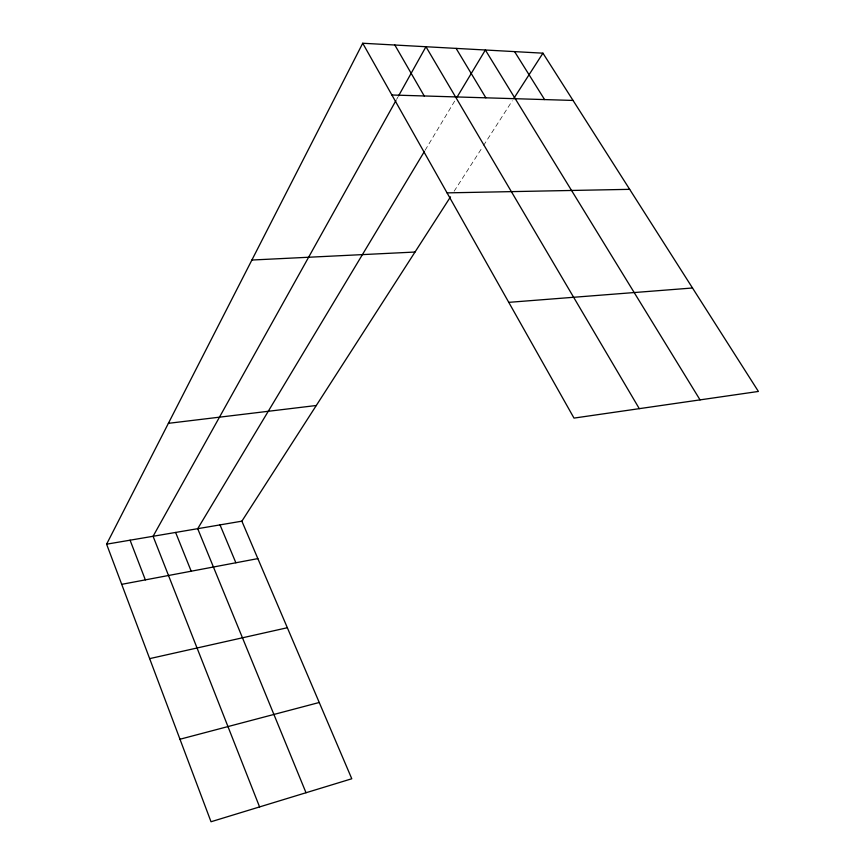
<?xml version="1.0" encoding="UTF-8"?>
<svg xmlns="http://www.w3.org/2000/svg" width="865" height="865" viewBox="0 0 865 865"><rect width="100%" height="100%" fill="white"/><g stroke="black" fill="none" stroke-linecap="round" stroke-linejoin="round"><path stroke-width="0.65" stroke-dasharray="4.33 3.24" d="M396.581 99.421L397.868 97.129M425.137 150.229L455.152 100.286M454.136 191.219L482.8 146.661M483.524 145.536L512.318 100.773"/><path stroke-width="1.3" d="M450.514 196.852L241.876 521.173L351.785 778.76L211.017 821.75L106.6 544.182L362.727 43.25L542.939 53.176L758.4 391.445L574.003 418.098L362.727 43.25M395.943 100.567L153.083 536.278L259.576 806.926M398.506 95.983L425.958 46.732L639.289 408.658M424.466 151.353L197.707 528.688L306.015 792.74M457.217 96.848L485.362 50.008L700.045 399.879M513.745 98.545L542.939 53.176M179.985 739.24L319.239 702.488M149.656 658.633L287.342 627.731M121.706 584.34L257.846 558.617M106.6 544.182L241.876 521.173M168.394 423.331L316.287 405.501M508.761 302.35L692.508 287.991M251.888 260.03L415.005 252.039M447.064 192.873L629.666 189.338M391.888 94.999L573.041 100.437M514.589 51.619L544.593 99.583M456.114 48.397L485.86 97.821M394.84 45.023L424.228 95.972M220.013 524.893L235.864 562.769M175.617 532.44L191.197 571.214M130.074 540.192L145.352 579.874"/></g></svg>
